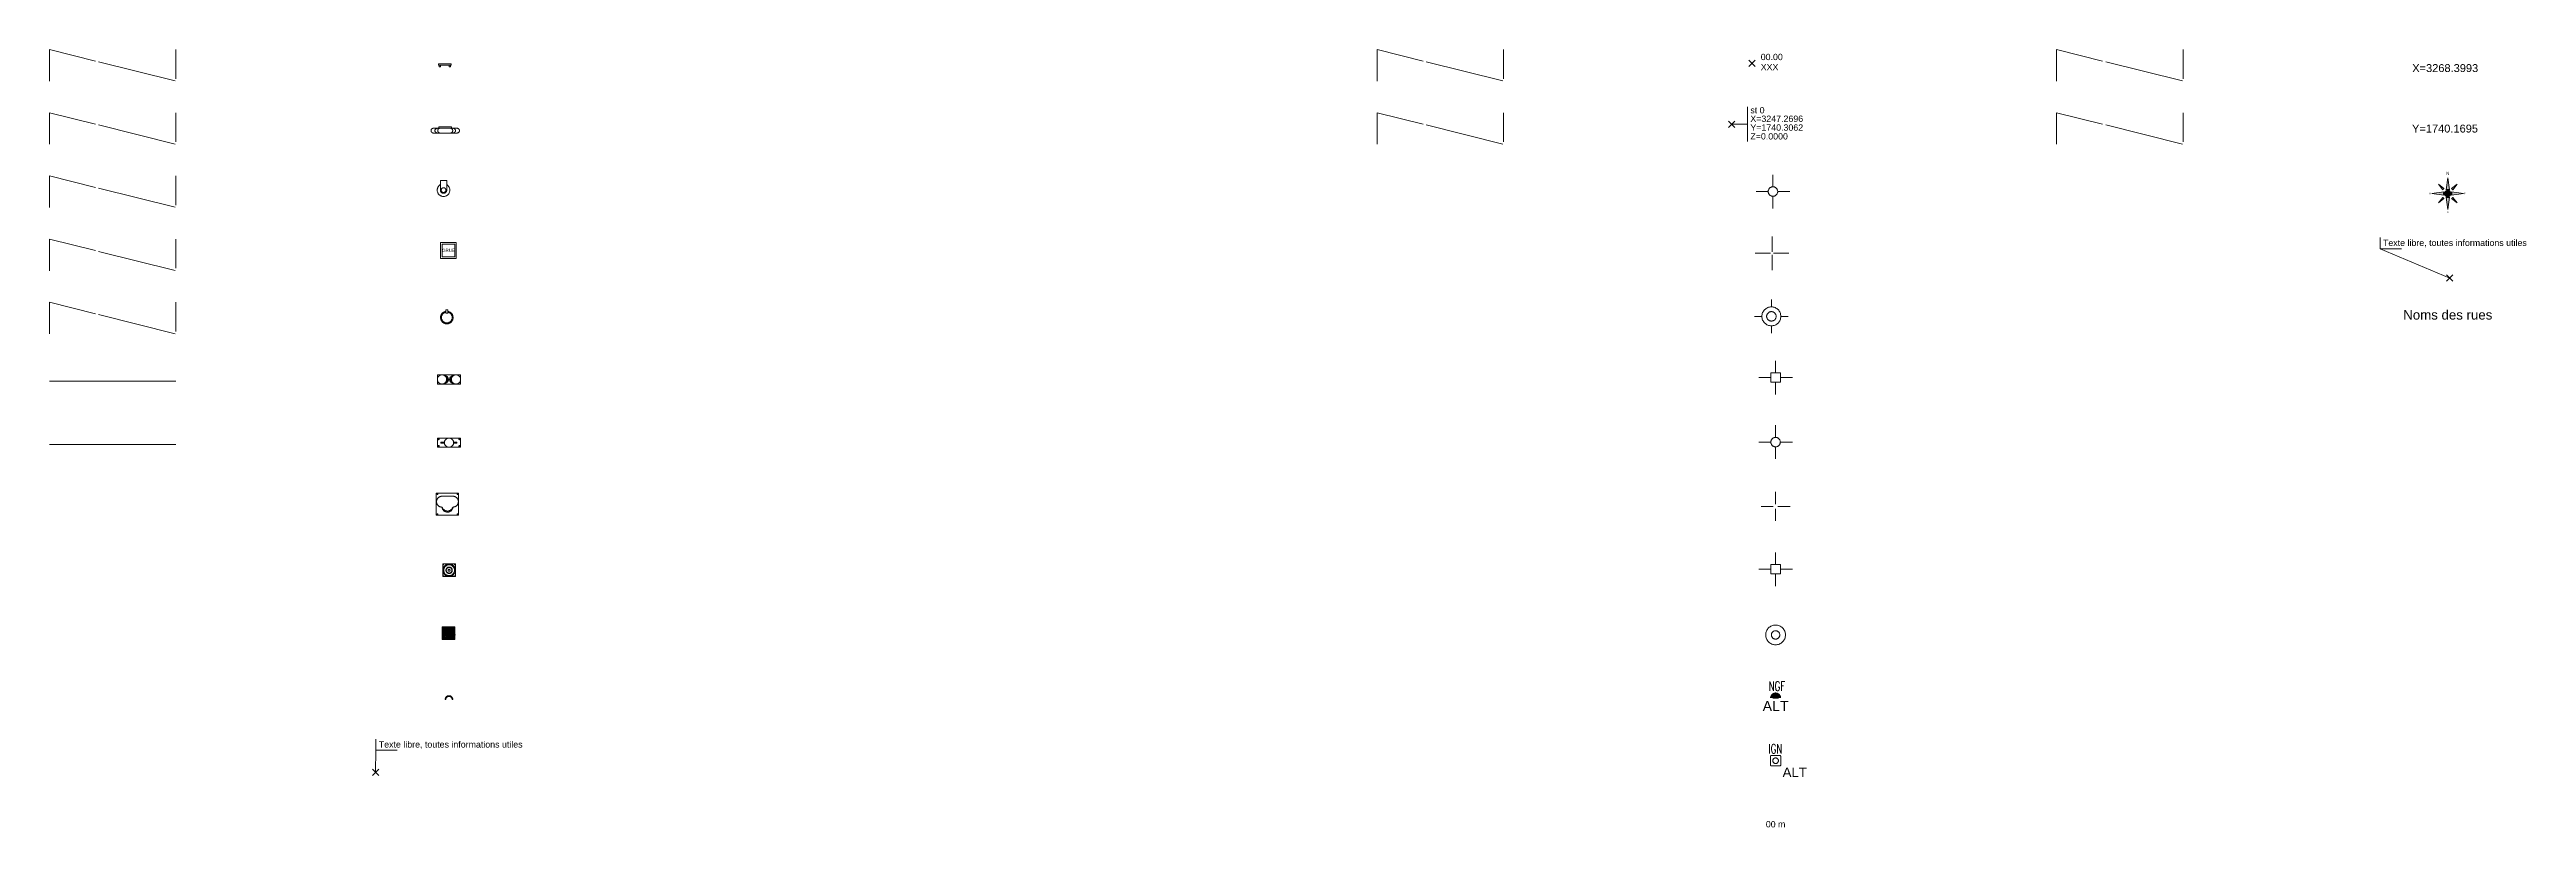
# Model space of a CAD drawing. Header units: metres. Extents: x 3068 to 3311, y 1718 to 1911.
# Drawn here: x 3194 to 3272.4, y 1718 to 1742.7 of the extents above; entities that cross this region are included whole.
import ezdxf
from ezdxf.enums import TextEntityAlignment as Align

# ---------------------------------------------------------------- set-up
doc = ezdxf.new("R2010")
doc.units = ezdxf.units.M
doc.header["$PDMODE"] = 3
doc.header["$PDSIZE"] = 0.1
for name, pattern in [('Socle_Continu', [2.5, 2.5, 0]), ('XL_1341', [2.5, 2.5, 0]), ('XL_1342', [2.5, 2.5, 0]), ('XL_1343', [2.5, 2.5, 0]), ('XL_1344', [2.5, 2.5, 0]), ('XL_1345', [2.5, 2.5, 0]), ('YL_2901', [2.5, 2.5, 0]), ('YL_2902', [2.5, 2.5, 0]), ('ZL_1541', [2.5, 2.5, 0]), ('ZL_1542', [2.5, 2.5, 0])]:
    doc.linetypes.add(name, pattern=pattern)
for name, color, linetype, lineweight in [('CARTO_SCI', 7, 'Socle_Continu', 13), ('HABIL_SCI', 7, 'Socle_Continu', 13), ('OUVRA_SCI', 7, 'Socle_Continu', 13), ('OUVRA_SCS', 7, 'Socle_Continu', 13), ('SIGTA_SCI', 7, 'Socle_Continu', 13), ('SIGTM_SCI', 1, 'Socle_Continu', 13), ('SIGTO_SCI', 255, 'Socle_Continu', 13), ('SIGTO_SCS', 41, 'Socle_Continu', 13)]:
    doc.layers.add(name, color=color, linetype=linetype, lineweight=lineweight)
doc.layers.add('SIGTR_SCS', color=193, linetype='Socle_Continu', lineweight=13, true_color=0x9966cc)
doc.layers.add('SIGTS_SCS', color=193, linetype='Socle_Continu', lineweight=13, true_color=0x9966cc)
doc.styles.get("Standard").update_dxf_attribs({"font": 'arial.ttf'})
doc.linetypes.add('XL_1346', pattern='A,0,["[",Standard,S=0.127,R=-90,X=-0.13,Y=0.05],0.23,-0.17', length=0.4)
doc.linetypes.add('XL_1347', pattern='A,0.2,0,["∕",Standard,S=0.254,R=0,X=0,Y=0]', length=0.2)

# ---------------------------------------------------------------- blocks, each defined once
blk = doc.blocks.new('XP_1361')
at = {"layer": 'OUVRA_SCS', "linetype": 'Socle_Continu'}
for points in [[(-0.042, 0.096), (0.358, 0.096), (0.358, 0.054), (-0.042, 0.054)], [(-0.021, 0.054), (0.021, 0.054), (0.021, 0), (-0.021, 0)], [(0.295, 0.054), (0.337, 0.054), (0.337, 0), (0.295, 0)]]:
    blk.add_lwpolyline(points, close=True, dxfattribs=at)
at = {"layer": 'OUVRA_SCS', "linetype": 'Socle_Continu', "flags": 9}
for tag, p in [('ID', (0.945, -0.066)), ('NATURE', (0.945, -0.387)), ('FAMILLE', (0.945, -0.708)), ('CALQUE', (0.945, -1.03)), ('PCRS', (0.945, -1.351))]:
    blk.add_attdef(tag, p, '', height=0.2, dxfattribs=at)
blk = doc.blocks.new('XP_1362')
at = {"layer": 'OUVRA_SCS', "linetype": 'Socle_Continu'}
for p, q in [((-0.2, -0.042), (0.251, -0.042)), ((-0.2, -0.192), (0.251, -0.192))]:
    blk.add_line(p, q, dxfattribs=at)
blk.add_lwpolyline([(-0.2, 0), (0.2, 0), (0.2, -0.042), (-0.2, -0.042)], close=True, dxfattribs=at)
for points in [[(-0.375, -0.042), (0.375, -0.042)], [(0.375, -0.192), (-0.375, -0.192)]]:
    blk.add_lwpolyline(points, dxfattribs=at)
for centre, radius, start, end in [((-0.375, -0.117), 0.075, 90, 270), ((-0.238, -0.133), 0.0916, 93.07633, 169.65083), ((-0.238, -0.101), 0.0916, 190.34917, 266.92367), ((-0.158, -0.12), 0.0801, 102.35465, 177.67314), ((-0.158, -0.114), 0.0801, 182.32686, 257.64535), ((0.158, -0.12), 0.0801, 2.32686, 77.64535), ((0.158, -0.114), 0.0801, 282.35465, 357.67314), ((0.238, -0.133), 0.0916, 10.34917, 86.92367), ((0.238, -0.101), 0.0916, 273.07633, 349.65083), ((0.375, -0.117), 0.075, 270, 90)]:
    blk.add_arc(centre, radius, start, end, dxfattribs=at)
at = {"layer": 'OUVRA_SCS', "linetype": 'Socle_Continu', "flags": 9}
for tag, p in [('ID', (0.787, -0.162)), ('NATURE', (0.787, -0.483)), ('FAMILLE', (0.787, -0.805)), ('CALQUE', (0.787, -1.126)), ('PCRS', (0.787, -1.447))]:
    blk.add_attdef(tag, p, '', height=0.2, dxfattribs=at)
blk = doc.blocks.new('ZP_1562')
at = {"layer": 'CARTO_SCI', "linetype": 'Socle_Continu'}
blk.add_attdef('Y=', text='', height=0.25, dxfattribs=at).set_placement((0.4, 0), align=Align.MIDDLE_LEFT)
at = {"layer": 'CARTO_SCI', "linetype": 'Socle_Continu', "flags": 9}
for tag, p in [('ID', (2.244, -0.074)), ('NATURE', (2.244, -0.395)), ('FAMILLE', (2.244, -0.717)), ('CALQUE', (2.244, -1.038))]:
    blk.add_attdef(tag, p, '', height=0.2, dxfattribs=at)
blk = doc.blocks.new('ZP_1563')
at = {"layer": 'HABIL_SCI', "linetype": 'Socle_Continu'}
h = blk.add_hatch(color=256, dxfattribs=at)
h.paths.add_polyline_path([(-0.054, 0.118, -0.216351), (0.054, 0.118), (0, 0.5)])
h.paths.add_polyline_path([(0.296, 0.296), (0.12, 0.157, -0.064898), (0.157, 0.12)])
h.paths.add_polyline_path([(0.118, -0.054), (0.5, 0), (0.118, 0.054, -0.216351)])
h.paths.add_polyline_path([(0.296, -0.296), (0.157, -0.12, -0.064898), (0.12, -0.157)])
h.paths.add_polyline_path([(0, -0.5), (0.054, -0.118, -0.216351), (-0.054, -0.118)])
h.paths.add_polyline_path([(-0.12, -0.157, -0.064898), (-0.157, -0.12), (-0.296, -0.296)])
h.paths.add_polyline_path([(-0.5, 0), (-0.118, -0.054, -0.216351), (-0.118, 0.054)])
h.paths.add_polyline_path([(-0.296, 0.296), (-0.157, 0.12, -0.064898), (-0.12, 0.157)])
blk.add_hatch(color=256, dxfattribs=at).paths.add_polyline_path([(0.099, 0, 1), (-0.099, 0, 1)])
for points in [[(-0.118, -0.054), (-0.5, 0), (-0.118, 0.054, 0.216351)], [(-0.157, 0.12, -0.064898), (-0.12, 0.157), (-0.296, 0.296)], [(-0.054, 0.118), (0, 0.5), (0.054, 0.118, 0.216351)], [(0.118, -0.054, 0.216351), (0.118, 0.054), (0.5, 0)], [(0.12, 0.157, -0.064898), (0.157, 0.12), (0.296, 0.296)], [(-0.12, -0.157, -0.064898), (-0.157, -0.12), (-0.296, -0.296)], [(-0.054, -0.118, 0.216351), (0.054, -0.118), (0, -0.5)], [(0.157, -0.12, -0.064898), (0.12, -0.157), (0.296, -0.296)]]:
    blk.add_lwpolyline(points, format="xyb", close=True, dxfattribs=at)
blk.add_circle((0, 0), 0.0987, dxfattribs=at)
for s, height, p in [('W', 0.0483, (-0.556, -0.039)), ('N', 0.101, (0.002, 0.559)), ('E', 0.0483, (0.542, -0.04)), ('S', 0.0483, (0.002, -0.628))]:
    blk.add_text(s, height=height, dxfattribs=at).set_placement(p, align=Align.BOTTOM_CENTER)
at = {"layer": 'HABIL_SCI', "linetype": 'Socle_Continu', "flags": 9}
for tag, p in [('ID', (0.976, -0.043)), ('NATURE', (0.976, -0.364)), ('FAMILLE', (0.976, -0.685)), ('CALQUE', (0.976, -1.007))]:
    blk.add_attdef(tag, p, '', height=0.2, dxfattribs=at)
blk = doc.blocks.new('ZP_1565')
at = {"layer": 'HABIL_SCI', "linetype": 'Socle_Continu'}
blk.add_attdef('TYPE', text='', height=0.3, dxfattribs=at).set_placement((0, 0), align=Align.MIDDLE_CENTER)
at = {"layer": 'HABIL_SCI', "linetype": 'Socle_Continu', "flags": 9}
for tag, p in [('NATURE', (0.547, -0.92)), ('ID', (0.547, -0.599)), ('CALQUE', (0.547, -1.563)), ('FAMILLE', (0.547, -1.242)), ('PCRS', (0.533, -1.833))]:
    blk.add_attdef(tag, p, '', height=0.2, dxfattribs=at)
blk = doc.blocks.new('*U300')
at = {"layer": 'HABIL_SCI', "linetype": 'Socle_Continu'}
blk.add_line((-2.199, 0.928), (0, 0), dxfattribs=at)
at = {"layer": 'HABIL_SCI', "linetype": 'Socle_Continu', "flags": 128}
blk.add_lwpolyline([(-1.526, 0.928), (-2.199, 0.928), (-2.199, 1.285)], dxfattribs=at)
at = {"layer": 'HABIL_SCI', "linetype": 'Socle_Continu'}
blk.add_point((0, 0), dxfattribs=at)
blk.add_attdef('TXT', (-2.11, 1.015), '', height=0.2, dxfattribs=at)
at = {"layer": 'HABIL_SCI', "linetype": 'Socle_Continu', "flags": 9}
for tag, p in [('NATURE', (1.967, -0.177)), ('ID', (1.967, 0.144)), ('CALQUE', (1.967, -0.82)), ('FAMILLE', (1.967, -0.499)), ('PCRS', (1.967, -1.141))]:
    blk.add_attdef(tag, p, '', height=0.2, dxfattribs=at)
blk = doc.blocks.new('ZP_1561')
at = {"layer": 'CARTO_SCI', "linetype": 'Socle_Continu'}
blk.add_attdef('X=', text='', height=0.25, dxfattribs=at).set_placement((0.4, 0), align=Align.MIDDLE_LEFT)
at = {"layer": 'CARTO_SCI', "linetype": 'Socle_Continu', "flags": 9}
for tag, p in [('ID', (2.244, -0.074)), ('NATURE', (2.244, -0.395)), ('FAMILLE', (2.244, -0.717)), ('CALQUE', (2.244, -1.038))]:
    blk.add_attdef(tag, p, '', height=0.2, dxfattribs=at)
blk = doc.blocks.new('YP_1521')
at = {"layer": 'SIGTO_SCI', "color": 7, "linetype": 'Socle_Continu'}
blk.add_point((0, 0), dxfattribs=at)
at = {"layer": 'SIGTA_SCI', "linetype": 'Socle_Continu'}
blk.add_attdef('ALT', (0.278, 0.099), '', height=0.2, dxfattribs=at)
at = {"layer": 'SIGTA_SCI', "linetype": 'Socle_Continu', "flags": 9}
blk.add_attdef('CALQUE_ALT', (1.69, -1.18), '', height=0.2, dxfattribs=at)
at = {"layer": 'SIGTM_SCI', "linetype": 'Socle_Continu'}
blk.add_attdef('MAT', (0.278, -0.223), '', height=0.2, dxfattribs=at)
at = {"layer": 'SIGTM_SCI', "linetype": 'Socle_Continu', "flags": 9}
blk.add_attdef('CALQUE_MAT', (1.69, -1.501), '', height=0.2, dxfattribs=at)
at = {"layer": 'SIGTO_SCI', "linetype": 'Socle_Continu', "flags": 9}
for tag, p in [('ID', (1.69, 0.105)), ('CALQUE', (1.69, -0.859)), ('NATURE', (1.69, -0.216)), ('FAMILLE', (1.69, -0.538)), ('PCRS', (1.69, -1.823))]:
    blk.add_attdef(tag, p, '', height=0.2, dxfattribs=at)
blk = doc.blocks.new('YP_2903')
at = {"layer": 'SIGTR_SCS', "color": 5, "linetype": 'Socle_Continu'}
blk.add_line((-0.15, 0), (-0.533, 0), dxfattribs=at)
at = {"layer": 'SIGTR_SCS', "color": 1, "linetype": 'Socle_Continu'}
blk.add_line((0, 0.15), (0, 0.533), dxfattribs=at)
at = {"layer": 'SIGTR_SCS', "color": 3, "linetype": 'Socle_Continu'}
blk.add_line((0.15, 0), (0.533, 0), dxfattribs=at)
at = {"layer": 'SIGTR_SCS', "color": 2, "linetype": 'Socle_Continu'}
blk.add_line((0, -0.15), (0, -0.533), dxfattribs=at)
at = {"layer": 'SIGTR_SCS', "color": 4, "linetype": 'Socle_Continu'}
blk.add_circle((0, 0), 0.15, dxfattribs=at)
at = {"layer": 'SIGTR_SCS', "linetype": 'Socle_Continu', "flags": 9}
for tag, p in [('NATURE', (1.343, -0.016)), ('ID', (1.343, 0.305)), ('CALQUE', (1.343, -0.659)), ('FAMILLE', (1.343, -0.337)), ('PCRS', (1.343, -0.98))]:
    blk.add_attdef(tag, p, '', height=0.2, dxfattribs=at)
blk = doc.blocks.new('YP_2905')
at = {"layer": 'SIGTR_SCS', "color": 5, "linetype": 'Socle_Continu'}
blk.add_line((-0.3, 0), (-0.533, 0), dxfattribs=at)
at = {"layer": 'SIGTR_SCS', "color": 1, "linetype": 'Socle_Continu'}
blk.add_line((0, 0.3), (0, 0.533), dxfattribs=at)
at = {"layer": 'SIGTR_SCS', "color": 3, "linetype": 'Socle_Continu'}
for p, q in [((0.3, 0), (0.533, 0)), ((0.533, 0), (0.3, 0))]:
    blk.add_line(p, q, dxfattribs=at)
at = {"layer": 'SIGTR_SCS', "color": 2, "linetype": 'Socle_Continu'}
blk.add_line((0, -0.3), (0, -0.533), dxfattribs=at)
at = {"layer": 'SIGTR_SCS', "color": 4, "linetype": 'Socle_Continu'}
for radius in [0.3, 0.15]:
    blk.add_circle((0, 0), radius, dxfattribs=at)
at = {"layer": 'SIGTR_SCS', "linetype": 'Socle_Continu', "flags": 9}
for tag, p in [('NATURE', (1.203, -0.151)), ('ID', (1.203, 0.17)), ('CALQUE', (1.203, -0.794)), ('FAMILLE', (1.203, -0.473)), ('PCRS', (1.203, -1.115))]:
    blk.add_attdef(tag, p, '', height=0.2, dxfattribs=at)
blk = doc.blocks.new('YP_2907')
at = {"layer": 'SIGTR_SCS', "color": 5, "linetype": 'Socle_Continu'}
blk.add_line((-0.15, 0), (-0.533, 0), dxfattribs=at)
at = {"layer": 'SIGTR_SCS', "color": 1, "linetype": 'Socle_Continu'}
blk.add_line((0, 0.15), (0, 0.533), dxfattribs=at)
at = {"layer": 'SIGTR_SCS', "color": 3, "linetype": 'Socle_Continu'}
blk.add_line((0.533, 0), (0.15, 0), dxfattribs=at)
at = {"layer": 'SIGTR_SCS', "color": 2, "linetype": 'Socle_Continu'}
blk.add_line((0, -0.15), (0, -0.533), dxfattribs=at)
at = {"layer": 'SIGTR_SCS', "color": 4, "linetype": 'Socle_Continu', "flags": 128}
blk.add_lwpolyline([(-0.15, -0.15), (0.15, -0.15), (0.15, 0.15), (-0.15, 0.15)], close=True, dxfattribs=at)
at = {"layer": 'SIGTR_SCS', "linetype": 'Socle_Continu', "flags": 9}
for tag, p in [('NATURE', (1.016, -0.084)), ('ID', (1.016, 0.238)), ('CALQUE', (1.016, -0.726)), ('FAMILLE', (1.016, -0.405)), ('PCRS', (1.016, -1.047))]:
    blk.add_attdef(tag, p, '', height=0.2, dxfattribs=at)
blk = doc.blocks.new('YP_2908')
at = {"layer": 'SIGTR_SCS', "linetype": 'Socle_Continu'}
for p, q in [((-0.15, 0), (-0.533, 0)), ((0, 0.15), (0, 0.533)), ((0.15, 0), (0.533, 0)), ((0.533, 0), (0.15, 0)), ((0, -0.15), (0, -0.533))]:
    blk.add_line(p, q, dxfattribs=at)
blk.add_circle((0, 0), 0.15, dxfattribs=at)
at = {"layer": 'SIGTR_SCS', "linetype": 'Socle_Continu', "flags": 9}
for tag, p in [('NATURE', (0.884, -0.047)), ('ID', (0.884, 0.274)), ('CALQUE', (0.884, -0.689)), ('FAMILLE', (0.884, -0.368)), ('PCRS', (0.884, -1.011))]:
    blk.add_attdef(tag, p, '', height=0.2, dxfattribs=at)
blk = doc.blocks.new('YP_2909')
at = {"layer": 'SIGTR_SCS', "linetype": 'Socle_Continu'}
for p, q in [((-0.075, 0.004), (-0.458, 0.004)), ((0, 0.079), (0, 0.462)), ((0.075, 0.004), (0.458, 0.004)), ((0, -0.071), (0, -0.455))]:
    blk.add_line(p, q, dxfattribs=at)
at = {"layer": 'SIGTR_SCS', "linetype": 'Socle_Continu', "flags": 9}
for tag, p in [('NATURE', (0.915, -0.044)), ('ID', (0.915, 0.277)), ('CALQUE', (0.915, -0.687)), ('FAMILLE', (0.915, -0.366)), ('PCRS', (0.915, -1.008))]:
    blk.add_attdef(tag, p, '', height=0.2, dxfattribs=at)
blk = doc.blocks.new('YP_2910')
at = {"layer": 'SIGTR_SCS', "linetype": 'Socle_Continu'}
for p, q in [((-0.15, 0), (-0.533, 0)), ((0, 0.15), (0, 0.533)), ((0.533, 0), (0.15, 0)), ((0, -0.15), (0, -0.533))]:
    blk.add_line(p, q, dxfattribs=at)
at = {"layer": 'SIGTR_SCS', "linetype": 'Socle_Continu', "flags": 128}
blk.add_lwpolyline([(-0.15, -0.15), (0.15, -0.15), (0.15, 0.15), (-0.15, 0.15)], close=True, dxfattribs=at)
at = {"layer": 'SIGTR_SCS', "linetype": 'Socle_Continu', "flags": 9}
for tag, p in [('NATURE', (1.034, 0.021)), ('ID', (1.034, 0.342)), ('CALQUE', (1.034, -0.621)), ('FAMILLE', (1.034, -0.3)), ('PCRS', (1.034, -0.943))]:
    blk.add_attdef(tag, p, '', height=0.2, dxfattribs=at)
blk = doc.blocks.new('YP_2911')
at = {"layer": 'SIGTR_SCS', "linetype": 'Socle_Continu'}
for radius in [0.313, 0.133]:
    blk.add_circle((0, 0), radius, dxfattribs=at)
at = {"layer": 'SIGTR_SCS', "linetype": 'Socle_Continu', "flags": 9}
for tag, p in [('NATURE', (0.886, 0.08)), ('ID', (0.886, 0.401)), ('CALQUE', (0.886, -0.563)), ('FAMILLE', (0.886, -0.241)), ('PCRS', (0.886, -0.884))]:
    blk.add_attdef(tag, p, '', height=0.2, dxfattribs=at)
blk = doc.blocks.new('YP_2912')
at = {"layer": 'SIGTR_SCS', "linetype": 'Socle_Continu'}
blk.add_line((-0.088, 0), (0.088, 0), dxfattribs=at)
for points in [[(-0.185, 0.526), (-0.185, 0.226)], [(-0.185, 0.526), (-0.065, 0.226), (-0.065, 0.526)], [(0.123, 0.455), (0.115, 0.483), (0.098, 0.512), (0.081, 0.526), (0.046, 0.526), (0.029, 0.512), (0.012, 0.483), (0.004, 0.455), (-0.005, 0.412), (-0.005, 0.34), (0.004, 0.298), (0.012, 0.269), (0.029, 0.24), (0.046, 0.226), (0.081, 0.226), (0.098, 0.24), (0.115, 0.269), (0.123, 0.298), (0.123, 0.34), (0.081, 0.34)], [(0.184, 0.526), (0.184, 0.226)], [(0.184, 0.526), (0.295, 0.526)], [(0.184, 0.383), (0.252, 0.383)]]:
    blk.add_lwpolyline(points, dxfattribs=at)
at = {"layer": 'SIGTR_SCS', "linetype": 'Socle_Continu', "const_width": 0.176}
blk.add_lwpolyline([(0.088, 0, 1), (-0.088, 0, 1)], format="xyb", dxfattribs=at)
at = {"layer": 'SIGTR_SCS', "linetype": 'Socle_Continu', "flags": 9}
for tag, p in [('NATURE', (0.884, 0.096)), ('ID', (0.884, 0.417)), ('CALQUE', (0.884, -0.547)), ('FAMILLE', (0.884, -0.225)), ('PCRS', (0.884, -0.868))]:
    blk.add_attdef(tag, p, '', height=0.2, dxfattribs=at)
at = {"layer": 'SIGTR_SCS', "linetype": 'Socle_Continu'}
blk.add_attdef('ALT', text='', height=0.32, dxfattribs=at).set_placement((0, -0.094), align=Align.TOP_CENTER)
blk = doc.blocks.new('YP_2913')
at = {"layer": 'SIGTR_SCS', "linetype": 'Socle_Continu'}
for points in [[(-0.19, 0.526), (-0.19, 0.226)], [(-0.002, 0.455), (-0.011, 0.483), (-0.028, 0.512), (-0.045, 0.526), (-0.079, 0.526), (-0.096, 0.512), (-0.113, 0.483), (-0.122, 0.455), (-0.13, 0.412), (-0.13, 0.341), (-0.122, 0.298), (-0.113, 0.269), (-0.096, 0.24), (-0.079, 0.226), (-0.045, 0.226), (-0.028, 0.24), (-0.011, 0.269), (-0.002, 0.298), (-0.002, 0.341), (-0.045, 0.341)], [(0.058, 0.526), (0.058, 0.226)], [(0.058, 0.526), (0.178, 0.226), (0.178, 0.526)]]:
    blk.add_lwpolyline(points, dxfattribs=at)
blk.add_lwpolyline([(0.166, -0.126), (0.166, 0.126, 0.414214), (0.126, 0.166), (-0.126, 0.166, 0.414214), (-0.166, 0.126), (-0.166, -0.126, 0.414214), (-0.126, -0.166), (0.126, -0.166, 0.414214)], format="xyb", close=True, dxfattribs=at)
blk.add_circle((0, 0), 0.0886, dxfattribs=at)
at = {"layer": 'SIGTR_SCS', "linetype": 'Socle_Continu', "flags": 9}
for tag, p in [('ID', (1.305, 0.631)), ('NATURE', (1.305, 0.31)), ('FAMILLE', (1.305, -0.012)), ('CALQUE', (1.305, -0.333)), ('PCRS', (1.305, -0.654))]:
    blk.add_attdef(tag, p, '', height=0.2, dxfattribs=at)
at = {"layer": 'SIGTR_SCS', "linetype": 'Socle_Continu'}
blk.add_attdef('ALT', text='', height=0.3, dxfattribs=at).set_placement((0.222, -0.216), align=Align.TOP_LEFT)
blk = doc.blocks.new('YP_2914')
at = {"layer": 'SIGTO_SCI', "color": 41, "linetype": 'Socle_Continu', "true_color": 0xffdf7f}
blk.add_attdef('TXT', text='', height=0.2, dxfattribs=at).set_placement((0, 0), align=Align.MIDDLE_CENTER)
at = {"layer": 'SIGTO_SCI', "color": 41, "linetype": 'Socle_Continu', "true_color": 0xffdf7f, "flags": 9}
for tag, p in [('NATURE', (1.185, -0.539)), ('FAMILLE', (1.185, -0.86)), ('ID', (1.185, -0.217)), ('CALQUE', (1.185, -1.181)), ('PCRS', (1.185, -1.502))]:
    blk.add_attdef(tag, p, '', height=0.2, dxfattribs=at)
blk = doc.blocks.new('YP_2900')
at = {"layer": 'SIGTO_SCI', "linetype": 'Socle_Continu'}
blk.add_line((0.5, 0), (0, 0), dxfattribs=at)
at = {"layer": 'SIGTO_SCI', "linetype": 'Socle_Continu', "flags": 128}
blk.add_lwpolyline([(0.5, -0.55), (0.5, 0.55)], dxfattribs=at)
at = {"layer": 'SIGTO_SCI', "color": 7, "linetype": 'Socle_Continu'}
blk.add_point((0, 0), dxfattribs=at)
at = {"layer": 'SIGTM_SCI', "color": 1, "linetype": 'Socle_Continu'}
blk.add_attdef('MAT', (0.589, 0.345), '', height=0.2, dxfattribs=at)
at = {"layer": 'SIGTM_SCI', "linetype": 'Socle_Continu', "flags": 9}
blk.add_attdef('CALQUE_MAT', (1.598, -0.695), '', height=0.2, dxfattribs=at)
at = {"layer": 'SIGTO_SCI', "linetype": 'Socle_Continu', "flags": 9}
for tag, p in [('ID', (1.598, 0.59)), ('NATURE', (1.598, 0.269)), ('FAMILLE', (1.598, -0.052)), ('CALQUE', (1.598, -0.374)), ('PCRS', (1.598, -1.016))]:
    blk.add_attdef(tag, p, '', height=0.2, dxfattribs=at)
at = {"layer": 'SIGTO_SCI', "linetype": 'Socle_Continu'}
for tag, p in [('X=', (0.589, 0.075)), ('Y=', (0.589, -0.204)), ('Z=', (0.589, -0.482))]:
    blk.add_attdef(tag, p, '', height=0.2, dxfattribs=at)
blk = doc.blocks.new('YP_2904')
at = {"layer": 'SIGTR_SCS', "color": 5, "linetype": 'Socle_Continu'}
blk.add_line((-0.05, 0), (-0.533, 0), dxfattribs=at)
at = {"layer": 'SIGTR_SCS', "color": 1, "linetype": 'Socle_Continu'}
blk.add_line((0, 0.05), (0, 0.533), dxfattribs=at)
at = {"layer": 'SIGTR_SCS', "color": 3, "linetype": 'Socle_Continu'}
blk.add_line((0.05, 0), (0.533, 0), dxfattribs=at)
at = {"layer": 'SIGTR_SCS', "color": 2, "linetype": 'Socle_Continu'}
blk.add_line((0, -0.05), (0, -0.533), dxfattribs=at)
at = {"layer": 'SIGTR_SCS', "linetype": 'Socle_Continu', "flags": 9}
for tag, p in [('NATURE', (1.343, -0.016)), ('ID', (1.343, 0.305)), ('CALQUE', (1.343, -0.659)), ('FAMILLE', (1.343, -0.337)), ('PCRS', (1.343, -0.98))]:
    blk.add_attdef(tag, p, '', height=0.2, dxfattribs=at)
blk = doc.blocks.new('XP_1363')
at = {"layer": 'OUVRA_SCS', "linetype": 'Socle_Continu'}
blk.add_lwpolyline([(-0.1, 0), (-0.1, 0.3), (0.1, 0.3), (0.1, 0, -1)], format="xyb", close=True, dxfattribs=at)
blk.add_circle((0, 0), 0.075, dxfattribs=at)
blk.add_arc((0, 0), 0.2, 120, 60, dxfattribs=at)
at = {"layer": 'OUVRA_SCS', "linetype": 'Socle_Continu', "flags": 9}
for tag, p in [('ID', (0.787, 0.038)), ('CALQUE', (0.787, -0.926)), ('NATURE', (0.787, -0.283)), ('FAMILLE', (0.787, -0.605)), ('PCRS', (0.787, -1.247))]:
    blk.add_attdef(tag, p, '', height=0.2, dxfattribs=at)
blk = doc.blocks.new('XP_1366')
at = {"layer": 'OUVRA_SCS', "linetype": 'Socle_Continu'}
h = blk.add_hatch(dxfattribs=at)
h.set_pattern_fill('ANSI31', color=256, scale=0.001)
h.paths.add_polyline_path([(0.119, 0.136, -0.239368), (0.15, 0.075, -0.239368), (0.119, 0.014, 0.976071)])
h.paths.add_polyline_path([(0.258, 0.136, 0.976071), (0.258, 0.014, -0.239368), (0.227, 0.075, -0.239368)])
blk.add_lwpolyline([(0, 0), (0.377, 0), (0.377, 0.15), (0, 0.15)], close=True, dxfattribs=at)
for centre in [(0.075, 0.075), (0.302, 0.075)]:
    blk.add_circle(centre, 0.075, dxfattribs=at)
for centre, start, end in [((0.118, 0.075), 271.3876, 88.6124), ((0.259, 0.075), 91.3876, 268.6124)]:
    blk.add_arc(centre, 0.0606, start, end, dxfattribs=at)
at = {"layer": 'OUVRA_SCS', "linetype": 'Socle_Continu', "flags": 9}
for tag, p in [('ID', (0.945, -0.066)), ('NATURE', (0.945, -0.387)), ('FAMILLE', (0.945, -0.708)), ('CALQUE', (0.945, -1.03)), ('PCRS', (0.945, -1.351))]:
    blk.add_attdef(tag, p, '', height=0.2, dxfattribs=at)
blk = doc.blocks.new('XP_1367')
at = {"layer": 'OUVRA_SCS', "linetype": 'Socle_Continu'}
blk.add_lwpolyline([(0, 0), (0.377, 0), (0.377, 0.15), (0, 0.15)], close=True, dxfattribs=at)
for points in [[(0.008, 0.13), (0.032, 0.13)], [(0.008, 0.02), (0.032, 0.02)], [(0.02, 0.118), (0.02, 0.142)], [(0.02, 0.008), (0.02, 0.032)], [(0.114, 0.085), (0.058, 0.085), (0.058, 0.065), (0.114, 0.065)], [(0.263, 0.085), (0.318, 0.085), (0.318, 0.065), (0.263, 0.065)], [(0.345, 0.13), (0.369, 0.13)], [(0.345, 0.02), (0.369, 0.02)], [(0.357, 0.118), (0.357, 0.142)], [(0.357, 0.008), (0.357, 0.032)]]:
    blk.add_lwpolyline(points, dxfattribs=at)
for centre, radius in [((0.02, 0.13), 0.008), ((0.02, 0.02), 0.008), ((0.188, 0.075), 0.075), ((0.357, 0.13), 0.008), ((0.357, 0.02), 0.008)]:
    blk.add_circle(centre, radius, dxfattribs=at)
at = {"layer": 'OUVRA_SCS', "linetype": 'Socle_Continu', "flags": 9}
for tag, p in [('ID', (0.945, -0.066)), ('NATURE', (0.945, -0.387)), ('FAMILLE', (0.945, -0.708)), ('CALQUE', (0.945, -1.03)), ('PCRS', (0.945, -1.351))]:
    blk.add_attdef(tag, p, '', height=0.2, dxfattribs=at)
blk = doc.blocks.new('XP_1368')
at = {"layer": 'OUVRA_SCS', "linetype": 'Socle_Continu'}
blk.add_lwpolyline([(0, 0), (0.4, 0), (0.4, 0.4), (0, 0.4)], close=True, dxfattribs=at)
blk.add_lwpolyline([(0.1, 0.342), (0.3, 0.342, -1.014152), (0.297, 0.148, -0.955842), (0.103, 0.148, -1.014152)], format="xyb", close=True, dxfattribs=at)
for points in [[(0.008, 0.38), (0.032, 0.38)], [(0.008, 0.02), (0.032, 0.02)], [(0.02, 0.368), (0.02, 0.392)], [(0.02, 0.008), (0.02, 0.032)], [(0.368, 0.38), (0.392, 0.38)], [(0.368, 0.02), (0.392, 0.02)], [(0.38, 0.368), (0.38, 0.392)], [(0.38, 0.008), (0.38, 0.032)]]:
    blk.add_lwpolyline(points, dxfattribs=at)
for centre in [(0.02, 0.38), (0.02, 0.02), (0.38, 0.38), (0.38, 0.02)]:
    blk.add_circle(centre, 0.008, dxfattribs=at)
blk.add_arc((0.2, 0.178), 0.102, 197.1532, 342.8468, dxfattribs=at)
at = {"layer": 'OUVRA_SCS', "linetype": 'Socle_Continu', "flags": 9}
for tag, p in [('ID', (0.945, -0.066)), ('NATURE', (0.945, -0.387)), ('CALQUE', (0.945, -1.03)), ('FAMILLE', (0.945, -0.708)), ('PCRS', (0.945, -1.351))]:
    blk.add_attdef(tag, p, '', height=0.2, dxfattribs=at)
blk = doc.blocks.new('XP_1369')
at = {"layer": 'OUVRA_SCS', "linetype": 'Socle_Continu'}
blk.add_lwpolyline([(0, 0), (0.4, 0), (0.4, 0.4), (0, 0.4)], close=True, dxfattribs=at)
for points in [[(0.008, 0.38), (0.032, 0.38)], [(0.008, 0.02), (0.032, 0.02)], [(0.02, 0.368), (0.02, 0.392)], [(0.02, 0.008), (0.02, 0.032)], [(0.368, 0.38), (0.392, 0.38)], [(0.368, 0.02), (0.392, 0.02)], [(0.38, 0.368), (0.38, 0.392)], [(0.38, 0.008), (0.38, 0.032)]]:
    blk.add_lwpolyline(points, dxfattribs=at)
for centre, radius in [((0.2, 0.2), 0.2), ((0.02, 0.38), 0.008), ((0.02, 0.02), 0.008), ((0.2, 0.2), 0.17), ((0.2, 0.2), 0.1), ((0.2, 0.2), 0.09), ((0.2, 0.2), 0.03), ((0.38, 0.38), 0.008), ((0.38, 0.02), 0.008)]:
    blk.add_circle(centre, radius, dxfattribs=at)
at = {"layer": 'OUVRA_SCS', "linetype": 'Socle_Continu', "flags": 9}
for tag, p in [('ID', (0.945, -0.066)), ('NATURE', (0.945, -0.387)), ('FAMILLE', (0.945, -0.708)), ('CALQUE', (0.945, -1.03)), ('PCRS', (0.945, -1.351))]:
    blk.add_attdef(tag, p, '', height=0.2, dxfattribs=at)
blk = doc.blocks.new('XP_1370')
at = {"layer": 'OUVRA_SCS', "linetype": 'Socle_Continu'}
h = blk.add_hatch(dxfattribs=at)
h.set_pattern_fill('ANSI36', color=256, scale=0.01)
h.paths.add_polyline_path([(0, 0.4), (0, 0), (0.4, 0), (0.4, 0.4)])
blk.add_lwpolyline([(0, 0), (0.4, 0), (0.4, 0.4), (0, 0.4)], close=True, dxfattribs=at)
at = {"layer": 'OUVRA_SCS', "linetype": 'Socle_Continu', "flags": 9}
for tag, p in [('ID', (0.945, -0.066)), ('NATURE', (0.945, -0.387)), ('FAMILLE', (0.945, -0.708)), ('CALQUE', (0.945, -1.03)), ('PCRS', (0.945, -1.351))]:
    blk.add_attdef(tag, p, '', height=0.2, dxfattribs=at)
blk = doc.blocks.new('XP_1371')
at = {"layer": 'OUVRA_SCS', "linetype": 'Socle_Continu'}
h = blk.add_hatch(color=256, dxfattribs=at)
h.dxf.hatch_style = 1
h.paths.add_polyline_path([(0.1, 0), (0.12, 0, 1), (-0.12, 0), (-0.1, 0, -1)])
blk.add_lwpolyline([(-0.12, 0), (-0.1, 0, -1), (0.1, 0), (0.12, 0, 1)], format="xyb", close=True, dxfattribs=at)
at = {"layer": 'OUVRA_SCS', "linetype": 'Socle_Continu', "flags": 9}
for tag, p in [('ID', (0.787, 0.038)), ('CALQUE', (0.787, -0.926)), ('NATURE', (0.787, -0.283)), ('FAMILLE', (0.787, -0.605)), ('PCRS', (0.787, -1.247))]:
    blk.add_attdef(tag, p, '', height=0.2, dxfattribs=at)
blk = doc.blocks.new('*U440')
at = {"layer": 'OUVRA_SCI', "linetype": 'Socle_Continu'}
blk.add_line((0.011, 0.695), (0, 0), dxfattribs=at)
at = {"layer": 'OUVRA_SCI', "linetype": 'Socle_Continu', "flags": 128}
blk.add_lwpolyline([(0.684, 0.695), (0.011, 0.695), (0.011, 1.052)], dxfattribs=at)
at = {"layer": 'OUVRA_SCI', "linetype": 'Socle_Continu'}
blk.add_point((0, 0), dxfattribs=at)
blk.add_attdef('TXT', (0.1, 0.782), '', height=0.2, dxfattribs=at)
at = {"layer": 'OUVRA_SCI', "linetype": 'Socle_Continu', "flags": 9}
for tag, p in [('NATURE', (1.967, -0.177)), ('ID', (1.967, 0.144)), ('CALQUE', (1.967, -0.82)), ('FAMILLE', (1.967, -0.499)), ('PCRS', (1.967, -1.141))]:
    blk.add_attdef(tag, p, '', height=0.2, dxfattribs=at)
blk = doc.blocks.new('XP_1364')
at = {"layer": 'OUVRA_SCS', "linetype": 'Socle_Continu'}
for points in [[(0, 0), (0.5, 0), (0.5, 0.5), (0, 0.5)], [(0.05, 0.05), (0.45, 0.05), (0.45, 0.45), (0.05, 0.45)]]:
    blk.add_lwpolyline(points, close=True, dxfattribs=at)
at = {"layer": 'OUVRA_SCS', "linetype": 'Socle_Continu', "insert": (0.053, 0.305), "char_height": 0.1, "attachment_point": 1}
blk.add_mtext_dynamic_manual_height_columns('GRUE', width=0.33761, gutter_width=12.5, heights=[0], dxfattribs=at)
at = {"layer": 'OUVRA_SCS', "linetype": 'Socle_Continu', "flags": 9}
for tag, p in [('ID', (0.945, -0.066)), ('NATURE', (0.945, -0.387)), ('FAMILLE', (0.945, -0.708)), ('CALQUE', (0.945, -1.03)), ('PCRS', (0.945, -1.351))]:
    blk.add_attdef(tag, p, '', height=0.2, dxfattribs=at)
blk = doc.blocks.new('XP_1365')
at = {"layer": 'OUVRA_SCS', "linetype": 'Socle_Continu'}
blk.add_lwpolyline([(0.03, -0.05), (0.03, 0.05), (-0.03, 0.05), (-0.03, -0.05)], close=True, dxfattribs=at)
for radius, start, end in [(0.2, 98.62693, 81.37307), (0.17, 100.16425, 79.83575)]:
    blk.add_arc((0, -0.189), radius, start, end, dxfattribs=at)
at = {"layer": 'OUVRA_SCS', "linetype": 'Socle_Continu', "flags": 9}
for tag, p in [('ID', (0.787, 0.038)), ('CALQUE', (0.787, -0.926)), ('NATURE', (0.787, -0.283)), ('FAMILLE', (0.787, -0.605)), ('PCRS', (0.787, -1.247))]:
    blk.add_attdef(tag, p, '', height=0.2, dxfattribs=at)

msp = doc.modelspace()

# ---------------------------------------------------------------- linework, layer by layer
at = {"layer": 'CARTO_SCI', "linetype": 'ZL_1541', "flags": 128}
msp.add_lwpolyline([(3257.549, 1741.672), (3257.549, 1742.672), (3261.549, 1741.672), (3261.549, 1742.672)], dxfattribs=at)
at = {"layer": 'CARTO_SCI', "linetype": 'ZL_1542', "flags": 128}
msp.add_lwpolyline([(3257.549, 1739.672), (3257.549, 1740.672), (3261.549, 1739.672), (3261.549, 1740.672)], dxfattribs=at)
at = {"layer": 'OUVRA_SCS', "linetype": 'XL_1341', "flags": 128}
msp.add_lwpolyline([(3194.049, 1741.672), (3194.049, 1742.672), (3198.049, 1741.672), (3198.049, 1742.672)], dxfattribs=at)
at = {"layer": 'OUVRA_SCS', "linetype": 'XL_1342', "flags": 128}
msp.add_lwpolyline([(3194.049, 1739.672), (3194.049, 1740.672), (3198.049, 1739.672), (3198.049, 1740.672)], dxfattribs=at)
at = {"layer": 'OUVRA_SCS', "linetype": 'XL_1343', "flags": 128}
msp.add_lwpolyline([(3194.049, 1737.672), (3194.049, 1738.672), (3198.049, 1737.672), (3198.049, 1738.672)], dxfattribs=at)
at = {"layer": 'OUVRA_SCS', "linetype": 'XL_1344', "flags": 128}
msp.add_lwpolyline([(3194.049, 1735.672), (3194.049, 1736.672), (3198.049, 1735.672), (3198.049, 1736.672)], dxfattribs=at)
at = {"layer": 'OUVRA_SCS', "linetype": 'XL_1345', "flags": 128}
msp.add_lwpolyline([(3194.049, 1733.672), (3194.049, 1734.672), (3198.049, 1733.672), (3198.049, 1734.672)], dxfattribs=at)
at = {"layer": 'OUVRA_SCS', "linetype": 'XL_1346', "flags": 128}
msp.add_lwpolyline([(3194.049, 1732.172), (3198.049, 1732.172)], dxfattribs=at)
at = {"layer": 'OUVRA_SCS', "linetype": 'XL_1347', "flags": 128}
msp.add_lwpolyline([(3194.049, 1730.172), (3198.049, 1730.172)], dxfattribs=at)
at = {"layer": 'SIGTO_SCS', "color": 41, "linetype": 'YL_2902', "true_color": 0xffdf7f, "flags": 128}
msp.add_lwpolyline([(3236.049, 1739.672), (3236.049, 1740.672), (3240.049, 1739.672), (3240.049, 1740.672)], dxfattribs=at)
at = {"layer": 'SIGTS_SCS', "linetype": 'YL_2901', "flags": 128}
msp.add_lwpolyline([(3236.049, 1741.672), (3236.049, 1742.672), (3240.049, 1741.672), (3240.049, 1742.672)], dxfattribs=at)

# ---------------------------------------------------------------- block references
at = {"layer": 'CARTO_SCI', "linetype": 'Socle_Continu'}
for name, p, values in [('ZP_1561', (3268.399, 1742.084), {'X=': 'X=3268.3993'}), ('ZP_1562', (3268.392, 1740.169), {'Y=': 'Y=1740.1695'})]:
    msp.add_blockref(name, p, dxfattribs=at).add_auto_attribs(values)
at = {"layer": 'HABIL_SCI', "linetype": 'Socle_Continu'}
msp.add_blockref('ZP_1563', (3269.922, 1738.113), dxfattribs=at)
for name, p, values in [('*U300', (3269.984, 1735.438), {'TXT': 'Texte libre, toutes informations utiles'}), ('ZP_1565', (3269.924, 1734.274), {'TYPE': 'Noms des rues'})]:
    msp.add_blockref(name, p, dxfattribs=at).add_auto_attribs(values)
at = {"layer": 'OUVRA_SCI', "linetype": 'Socle_Continu'}
msp.add_blockref('*U440', (3204.366, 1719.795), dxfattribs=at).add_auto_attribs({'TXT': 'Texte libre, toutes informations utiles'})
at = {"layer": 'OUVRA_SCS', "linetype": 'Socle_Continu'}
for name, p in [('XP_1361', (3206.399, 1742.127)), ('XP_1362', (3206.568, 1740.221)), ('XP_1363', (3206.515, 1738.221)), ('XP_1364', (3206.417, 1736.059)), ('XP_1365', (3206.618, 1734.378)), ('XP_1369', (3206.491, 1725.99)), ('XP_1370', (3206.475, 1724.003)), ('XP_1371', (3206.686, 1722.099))]:
    msp.add_blockref(name, p, dxfattribs=at)
for name, p, xscale, yscale, zscale in [('XP_1366', (3206.321, 1732.083), 1.945008056051469, 1.945008056051469, 1.945008056051469), ('XP_1367', (3206.321, 1730.083), 1.945008056051469, 1.945008056051469, 1.945008056051469), ('XP_1368', (3206.286, 1727.93), 1.758238396218585, 1.758238396218585, 1.758238396218585)]:
    msp.add_blockref(name, p, dxfattribs=dict(at, xscale=xscale, yscale=yscale, zscale=zscale))
at = {"layer": 'SIGTO_SCI', "linetype": 'Socle_Continu'}
for name, p, values in [('YP_1521', (3247.909, 1742.237), {'ALT': '00.00', 'MAT': 'XXX'}), ('YP_2900', (3247.27, 1740.306), {'MAT': 'st 0', 'X=': 'X=3247.2696', 'Y=': 'Y=1740.3062', 'Z=': 'Z=0.0000'}), ('YP_2914', (3248.658, 1718.151), {'TXT': '00 m'})]:
    msp.add_blockref(name, p, dxfattribs=at).add_auto_attribs(values)
at = {"layer": 'SIGTR_SCS', "linetype": 'Socle_Continu'}
for name, p in [('YP_2903', (3248.574, 1738.177)), ('YP_2904', (3248.544, 1736.223)), ('YP_2905', (3248.524, 1734.226)), ('YP_2907', (3248.658, 1732.29)), ('YP_2908', (3248.658, 1730.246)), ('YP_2909', (3248.658, 1728.205)), ('YP_2910', (3248.658, 1726.221)), ('YP_2911', (3248.658, 1724.143))]:
    msp.add_blockref(name, p, dxfattribs=at)
for name, p in [('YP_2912', (3248.658, 1722.145)), ('YP_2913', (3248.658, 1720.162))]:
    msp.add_blockref(name, p, dxfattribs=at).add_auto_attribs({'ALT': 'ALT'})

doc.saveas('drawing.dxf')
